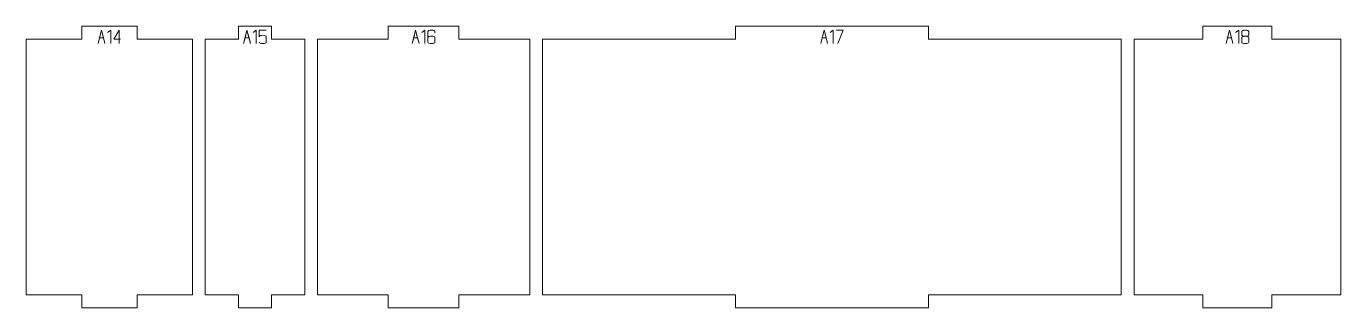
# Model space of a CAD drawing. Header units: centimetres. Extents: x -249 to 275, y -506 to 461.
# Drawn here: x -138.97 to -108.13, y 322.05 to 328.65 of the extents above; entities that cross this region are included whole.
import ezdxf

# ---------------------------------------------------------------- set-up
doc = ezdxf.new("R2010")
doc.units = ezdxf.units.CM
doc.header["$MEASUREMENT"] = 0
doc.layers.add('Capa 1', color=7, linetype='Continuous')

msp = doc.modelspace()

# ---------------------------------------------------------------- linework, layer by layer
at = {"layer": 'Capa 1', "color": 240, "lineweight": 9}
for points in [[(-138.96944, 328.35017), (-138.96944, 328.35017), (-138.96944, 322.35017), (-138.96944, 322.35017), (-138.96944, 322.35017), (-137.67005, 322.35017), (-137.67005, 322.35017), (-137.67005, 322.35017), (-137.67005, 322.05017), (-137.67005, 322.05017), (-137.67005, 322.05017), (-136.37067, 322.05017), (-136.37067, 322.05017), (-136.37067, 322.05017), (-136.37067, 322.35017), (-136.37067, 322.35017), (-136.37067, 322.35017), (-135.07128, 322.35017), (-135.07128, 322.35017), (-135.07128, 322.35017), (-135.07128, 328.35017), (-135.07128, 328.35017), (-135.07128, 328.35017), (-136.37067, 328.35017), (-136.37067, 328.35017), (-136.37067, 328.35017), (-136.37067, 328.65017), (-136.37067, 328.65017), (-136.37067, 328.65017), (-137.67005, 328.65017), (-137.67005, 328.65017), (-137.67005, 328.65017), (-137.67005, 328.35017), (-137.67005, 328.35017), (-137.67005, 328.35017), (-138.96944, 328.35017), (-138.96944, 328.35017)], [(-134.77128, 328.35017), (-134.77128, 328.35017), (-134.77128, 322.35017), (-134.77128, 322.35017), (-134.77128, 322.35017), (-133.99299, 322.35017), (-133.99299, 322.35017), (-133.99299, 322.35017), (-133.99299, 322.05017), (-133.99299, 322.05017), (-133.99299, 322.05017), (-133.2147, 322.05017), (-133.2147, 322.05017), (-133.2147, 322.05017), (-133.2147, 322.35017), (-133.2147, 322.35017), (-133.2147, 322.35017), (-132.43641, 322.35017), (-132.43641, 322.35017), (-132.43641, 322.35017), (-132.43641, 328.35017), (-132.43641, 328.35017), (-132.43641, 328.35017), (-133.2147, 328.35017), (-133.2147, 328.35017), (-133.2147, 328.35017), (-133.2147, 328.65017), (-133.2147, 328.65017), (-133.2147, 328.65017), (-133.99299, 328.65017), (-133.99299, 328.65017), (-133.99299, 328.65017), (-133.99299, 328.35017), (-133.99299, 328.35017), (-133.99299, 328.35017), (-134.77128, 328.35017), (-134.77128, 328.35017)], [(-132.13641, 328.35017), (-132.13641, 328.35017), (-132.13641, 322.35017), (-132.13641, 322.35017), (-132.13641, 322.35017), (-130.47708, 322.35017), (-130.47708, 322.35017), (-130.47708, 322.35017), (-130.47708, 322.05017), (-130.47708, 322.05017), (-130.47708, 322.05017), (-128.81775, 322.05017), (-128.81775, 322.05017), (-128.81775, 322.05017), (-128.81775, 322.35017), (-128.81775, 322.35017), (-128.81775, 322.35017), (-127.15842, 322.35017), (-127.15842, 322.35017), (-127.15842, 322.35017), (-127.15842, 328.35017), (-127.15842, 328.35017), (-127.15842, 328.35017), (-128.81775, 328.35017), (-128.81775, 328.35017), (-128.81775, 328.35017), (-128.81775, 328.65017), (-128.81775, 328.65017), (-128.81775, 328.65017), (-130.47708, 328.65017), (-130.47708, 328.65017), (-130.47708, 328.65017), (-130.47708, 328.35017), (-130.47708, 328.35017), (-130.47708, 328.35017), (-132.13641, 328.35017), (-132.13641, 328.35017)], [(-126.85842, 328.35017), (-126.85842, 328.35017), (-126.85842, 322.35017), (-126.85842, 322.35017), (-126.85842, 322.35017), (-122.33209, 322.35017), (-122.33209, 322.35017), (-122.33209, 322.35017), (-122.33209, 322.05017), (-122.33209, 322.05017), (-122.33209, 322.05017), (-117.80576, 322.05017), (-117.80576, 322.05017), (-117.80576, 322.05017), (-117.80576, 322.35017), (-117.80576, 322.35017), (-117.80576, 322.35017), (-113.27943, 322.35017), (-113.27943, 322.35017), (-113.27943, 322.35017), (-113.27943, 328.35017), (-113.27943, 328.35017), (-113.27943, 328.35017), (-117.80576, 328.35017), (-117.80576, 328.35017), (-117.80576, 328.35017), (-117.80576, 328.65017), (-117.80576, 328.65017), (-117.80576, 328.65017), (-122.33209, 328.65017), (-122.33209, 328.65017), (-122.33209, 328.65017), (-122.33209, 328.35017), (-122.33209, 328.35017), (-122.33209, 328.35017), (-126.85842, 328.35017), (-126.85842, 328.35017)], [(-112.97943, 328.35017), (-112.97943, 328.35017), (-112.97943, 322.35017), (-112.97943, 322.35017), (-112.97943, 322.35017), (-111.36349, 322.35017), (-111.36349, 322.35017), (-111.36349, 322.35017), (-111.36349, 322.05017), (-111.36349, 322.05017), (-111.36349, 322.05017), (-109.74755, 322.05017), (-109.74755, 322.05017), (-109.74755, 322.05017), (-109.74755, 322.35017), (-109.74755, 322.35017), (-109.74755, 322.35017), (-108.1316, 322.35017), (-108.1316, 322.35017), (-108.1316, 322.35017), (-108.1316, 328.35017), (-108.1316, 328.35017), (-108.1316, 328.35017), (-109.74755, 328.35017), (-109.74755, 328.35017), (-109.74755, 328.35017), (-109.74755, 328.65017), (-109.74755, 328.65017), (-109.74755, 328.65017), (-111.36349, 328.65017), (-111.36349, 328.65017), (-111.36349, 328.65017), (-111.36349, 328.35017), (-111.36349, 328.35017), (-111.36349, 328.35017), (-112.97943, 328.35017), (-112.97943, 328.35017)]]:
    msp.add_open_spline(points, degree=3, knots=[0, 0, 0, 0, 0.08333333, 0.08333333, 0.08333333, 0.16666667, 0.16666667, 0.16666667, 0.25, 0.25, 0.25, 0.33333333, 0.33333333, 0.33333333, 0.41666667, 0.41666667, 0.41666667, 0.5, 0.5, 0.5, 0.58333333, 0.58333333, 0.58333333, 0.66666667, 0.66666667, 0.66666667, 0.75, 0.75, 0.75, 0.83333333, 0.83333333, 0.83333333, 0.91666667, 0.91666667, 0.91666667, 1, 1, 1, 1], dxfattribs=at)
at = {"layer": 'Capa 1', "color": 114, "lineweight": 9}
for points, knots in [([(-137.12309, 328.24377), (-137.12309, 328.24377), (-137.20564, 328.56067), (-137.20564, 328.56067), (-137.20564, 328.56067), (-137.2836, 328.24377), (-137.2836, 328.24377), (-137.2836, 328.24377), (-137.25058, 328.37723), (-137.25058, 328.37723), (-137.25058, 328.37723), (-137.15794, 328.37723), (-137.15794, 328.37723), (-137.15794, 328.37723), (-137.12309, 328.24377), (-137.12309, 328.24377)], [0, 0, 0, 0, 0.2, 0.2, 0.2, 0.4, 0.4, 0.4, 0.6, 0.6, 0.6, 0.8, 0.8, 0.8, 1, 1, 1, 1]), ([(-137.25058, 328.37768), (-137.25058, 328.37768), (-137.20564, 328.56067), (-137.20564, 328.56067), (-137.20564, 328.56067), (-137.15794, 328.37768), (-137.15794, 328.37768), (-137.15794, 328.37768), (-137.25058, 328.37768), (-137.25058, 328.37768)], [0, 0, 0, 0, 0.33333333, 0.33333333, 0.33333333, 0.66666667, 0.66666667, 0.66666667, 1, 1, 1, 1]), ([(-136.98734, 328.56067), (-136.98734, 328.56067), (-137.06347, 328.50793), (-137.06347, 328.50793), (-137.06347, 328.50793), (-136.98734, 328.56067), (-136.98734, 328.56067), (-136.98734, 328.56067), (-136.98734, 328.24377), (-136.98734, 328.24377), (-136.98734, 328.24377), (-136.98734, 328.56067), (-136.98734, 328.56067)], [0, 0, 0, 0, 0.25, 0.25, 0.25, 0.5, 0.5, 0.5, 0.75, 0.75, 0.75, 1, 1, 1, 1]), ([(-136.78692, 328.34833), (-136.78692, 328.34833), (-136.78692, 328.56067), (-136.78692, 328.56067), (-136.78692, 328.56067), (-136.91671, 328.34833), (-136.91671, 328.34833), (-136.91671, 328.34833), (-136.78692, 328.34833), (-136.78692, 328.34833)], [0, 0, 0, 0, 0.33333333, 0.33333333, 0.33333333, 0.66666667, 0.66666667, 0.66666667, 1, 1, 1, 1]), ([(-136.78692, 328.34833), (-136.78692, 328.34833), (-136.78692, 328.24377), (-136.78692, 328.24377), (-136.78692, 328.24377), (-136.78692, 328.34833), (-136.78692, 328.34833), (-136.78692, 328.34833), (-136.91671, 328.34833), (-136.91671, 328.34833), (-136.91671, 328.34833), (-136.78692, 328.56067), (-136.78692, 328.56067), (-136.78692, 328.56067), (-136.78692, 328.34833), (-136.78692, 328.34833), (-136.78692, 328.34833), (-136.75711, 328.34833), (-136.75711, 328.34833), (-136.75711, 328.34833), (-136.78692, 328.34833), (-136.78692, 328.34833)], [0, 0, 0, 0, 0.14285714, 0.14285714, 0.14285714, 0.28571429, 0.28571429, 0.28571429, 0.42857143, 0.42857143, 0.42857143, 0.57142857, 0.57142857, 0.57142857, 0.71428571, 0.71428571, 0.71428571, 0.85714286, 0.85714286, 0.85714286, 1, 1, 1, 1]), ([(-133.70933, 328.24377), (-133.70933, 328.24377), (-133.79188, 328.56067), (-133.79188, 328.56067), (-133.79188, 328.56067), (-133.86984, 328.24377), (-133.86984, 328.24377), (-133.86984, 328.24377), (-133.83682, 328.37723), (-133.83682, 328.37723), (-133.83682, 328.37723), (-133.74418, 328.37723), (-133.74418, 328.37723), (-133.74418, 328.37723), (-133.70933, 328.24377), (-133.70933, 328.24377)], [0, 0, 0, 0, 0.2, 0.2, 0.2, 0.4, 0.4, 0.4, 0.6, 0.6, 0.6, 0.8, 0.8, 0.8, 1, 1, 1, 1]), ([(-133.83682, 328.37768), (-133.83682, 328.37768), (-133.79188, 328.56067), (-133.79188, 328.56067), (-133.79188, 328.56067), (-133.74418, 328.37768), (-133.74418, 328.37768), (-133.74418, 328.37768), (-133.83682, 328.37768), (-133.83682, 328.37768)], [0, 0, 0, 0, 0.33333333, 0.33333333, 0.33333333, 0.66666667, 0.66666667, 0.66666667, 1, 1, 1, 1]), ([(-133.57358, 328.56067), (-133.57358, 328.56067), (-133.64971, 328.50793), (-133.64971, 328.50793), (-133.64971, 328.50793), (-133.57358, 328.56067), (-133.57358, 328.56067), (-133.57358, 328.56067), (-133.57358, 328.24377), (-133.57358, 328.24377), (-133.57358, 328.24377), (-133.57358, 328.56067), (-133.57358, 328.56067)], [0, 0, 0, 0, 0.25, 0.25, 0.25, 0.5, 0.5, 0.5, 0.75, 0.75, 0.75, 1, 1, 1, 1]), ([(-133.4204, 328.24377), (-133.44394, 328.24377), (-133.46359, 328.24721), (-133.47933, 328.25409), (-133.49508, 328.26097), (-133.50295, 328.2693), (-133.50295, 328.27908), (-133.50295, 328.2693), (-133.49508, 328.26097), (-133.47933, 328.25409), (-133.46359, 328.24721), (-133.44394, 328.24377), (-133.4204, 328.24377), (-133.39686, 328.24377), (-133.37721, 328.24721), (-133.36147, 328.25409), (-133.34572, 328.26097), (-133.33785, 328.2693), (-133.33785, 328.27908), (-133.33785, 328.27908), (-133.33785, 328.40474), (-133.33785, 328.40474), (-133.33785, 328.41453), (-133.34572, 328.42286), (-133.36147, 328.42974), (-133.37721, 328.43662), (-133.39686, 328.44006), (-133.4204, 328.44006), (-133.4418, 328.43822), (-133.45831, 328.43577), (-133.46993, 328.43272), (-133.48155, 328.42966), (-133.49255, 328.42033), (-133.50295, 328.40474), (-133.50295, 328.40474), (-133.50295, 328.56021), (-133.50295, 328.56021), (-133.50295, 328.56021), (-133.34335, 328.56021), (-133.34335, 328.56021), (-133.34335, 328.56021), (-133.50295, 328.56021), (-133.50295, 328.56021), (-133.50295, 328.56021), (-133.50295, 328.40474), (-133.50295, 328.40474), (-133.49255, 328.42033), (-133.48155, 328.42966), (-133.46993, 328.43272), (-133.45831, 328.43577), (-133.4418, 328.43822), (-133.4204, 328.44006), (-133.39686, 328.44006), (-133.37721, 328.43662), (-133.36147, 328.42974), (-133.34572, 328.42286), (-133.33785, 328.41453), (-133.33785, 328.40474), (-133.33785, 328.40474), (-133.33785, 328.27908), (-133.33785, 328.27908), (-133.33785, 328.2693), (-133.34572, 328.26097), (-133.36147, 328.25409), (-133.37721, 328.24721), (-133.39686, 328.24377), (-133.4204, 328.24377)], [0, 0, 0, 0, 0.04545455, 0.04545455, 0.04545455, 0.09090909, 0.09090909, 0.09090909, 0.13636364, 0.13636364, 0.13636364, 0.18181818, 0.18181818, 0.18181818, 0.22727273, 0.22727273, 0.22727273, 0.27272727, 0.27272727, 0.27272727, 0.31818182, 0.31818182, 0.31818182, 0.36363636, 0.36363636, 0.36363636, 0.40909091, 0.40909091, 0.40909091, 0.45454545, 0.45454545, 0.45454545, 0.5, 0.5, 0.5, 0.54545455, 0.54545455, 0.54545455, 0.59090909, 0.59090909, 0.59090909, 0.63636364, 0.63636364, 0.63636364, 0.68181818, 0.68181818, 0.68181818, 0.72727273, 0.72727273, 0.72727273, 0.77272727, 0.77272727, 0.77272727, 0.81818182, 0.81818182, 0.81818182, 0.86363636, 0.86363636, 0.86363636, 0.90909091, 0.90909091, 0.90909091, 0.95454545, 0.95454545, 0.95454545, 1, 1, 1, 1]), ([(-129.7529, 328.24377), (-129.7529, 328.24377), (-129.83545, 328.56067), (-129.83545, 328.56067), (-129.83545, 328.56067), (-129.91341, 328.24377), (-129.91341, 328.24377), (-129.91341, 328.24377), (-129.88039, 328.37723), (-129.88039, 328.37723), (-129.88039, 328.37723), (-129.78775, 328.37723), (-129.78775, 328.37723), (-129.78775, 328.37723), (-129.7529, 328.24377), (-129.7529, 328.24377)], [0, 0, 0, 0, 0.2, 0.2, 0.2, 0.4, 0.4, 0.4, 0.6, 0.6, 0.6, 0.8, 0.8, 0.8, 1, 1, 1, 1]), ([(-129.88039, 328.37768), (-129.88039, 328.37768), (-129.83545, 328.56067), (-129.83545, 328.56067), (-129.83545, 328.56067), (-129.78775, 328.37768), (-129.78775, 328.37768), (-129.78775, 328.37768), (-129.88039, 328.37768), (-129.88039, 328.37768)], [0, 0, 0, 0, 0.33333333, 0.33333333, 0.33333333, 0.66666667, 0.66666667, 0.66666667, 1, 1, 1, 1]), ([(-129.61715, 328.56067), (-129.61715, 328.56067), (-129.69328, 328.50793), (-129.69328, 328.50793), (-129.69328, 328.50793), (-129.61715, 328.56067), (-129.61715, 328.56067), (-129.61715, 328.56067), (-129.61715, 328.24377), (-129.61715, 328.24377), (-129.61715, 328.24377), (-129.61715, 328.56067), (-129.61715, 328.56067)], [0, 0, 0, 0, 0.25, 0.25, 0.25, 0.5, 0.5, 0.5, 0.75, 0.75, 0.75, 1, 1, 1, 1]), ([(-129.46397, 328.24377), (-129.48751, 328.24377), (-129.50716, 328.24721), (-129.5229, 328.25409), (-129.53865, 328.26097), (-129.54652, 328.2693), (-129.54652, 328.27908), (-129.54652, 328.27908), (-129.54652, 328.38594), (-129.54652, 328.38594), (-129.54652, 328.38594), (-129.54652, 328.5249), (-129.54652, 328.5249), (-129.54652, 328.53468), (-129.53865, 328.54301), (-129.5229, 328.54989), (-129.50716, 328.55677), (-129.48751, 328.56021), (-129.46397, 328.56021), (-129.44043, 328.56021), (-129.42078, 328.55677), (-129.40504, 328.54989), (-129.38929, 328.54301), (-129.38142, 328.53468), (-129.38142, 328.5249), (-129.38142, 328.5249), (-129.38142, 328.49922), (-129.38142, 328.49922), (-129.38142, 328.49922), (-129.38142, 328.5249), (-129.38142, 328.5249), (-129.38142, 328.53468), (-129.38929, 328.54301), (-129.40504, 328.54989), (-129.42078, 328.55677), (-129.44043, 328.56021), (-129.46397, 328.56021), (-129.48751, 328.56021), (-129.50716, 328.55677), (-129.5229, 328.54989), (-129.53865, 328.54301), (-129.54652, 328.53468), (-129.54652, 328.5249), (-129.54652, 328.5249), (-129.54652, 328.38594), (-129.54652, 328.38594), (-129.54652, 328.39511), (-129.53697, 328.40329), (-129.51786, 328.41047), (-129.49875, 328.41766), (-129.48079, 328.42125), (-129.46397, 328.42125), (-129.44043, 328.42125), (-129.42078, 328.41781), (-129.40504, 328.41093), (-129.38929, 328.40405), (-129.38142, 328.39572), (-129.38142, 328.38594), (-129.38142, 328.38594), (-129.38142, 328.27908), (-129.38142, 328.27908), (-129.38142, 328.2693), (-129.38929, 328.26097), (-129.40504, 328.25409), (-129.42078, 328.24721), (-129.44043, 328.24377), (-129.46397, 328.24377)], [0, 0, 0, 0, 0.04545455, 0.04545455, 0.04545455, 0.09090909, 0.09090909, 0.09090909, 0.13636364, 0.13636364, 0.13636364, 0.18181818, 0.18181818, 0.18181818, 0.22727273, 0.22727273, 0.22727273, 0.27272727, 0.27272727, 0.27272727, 0.31818182, 0.31818182, 0.31818182, 0.36363636, 0.36363636, 0.36363636, 0.40909091, 0.40909091, 0.40909091, 0.45454545, 0.45454545, 0.45454545, 0.5, 0.5, 0.5, 0.54545455, 0.54545455, 0.54545455, 0.59090909, 0.59090909, 0.59090909, 0.63636364, 0.63636364, 0.63636364, 0.68181818, 0.68181818, 0.68181818, 0.72727273, 0.72727273, 0.72727273, 0.77272727, 0.77272727, 0.77272727, 0.81818182, 0.81818182, 0.81818182, 0.86363636, 0.86363636, 0.86363636, 0.90909091, 0.90909091, 0.90909091, 0.95454545, 0.95454545, 0.95454545, 1, 1, 1, 1]), ([(-120.17166, 328.24377), (-120.17166, 328.24377), (-120.25421, 328.56067), (-120.25421, 328.56067), (-120.25421, 328.56067), (-120.33217, 328.24377), (-120.33217, 328.24377), (-120.33217, 328.24377), (-120.29915, 328.37723), (-120.29915, 328.37723), (-120.29915, 328.37723), (-120.20651, 328.37723), (-120.20651, 328.37723), (-120.20651, 328.37723), (-120.17166, 328.24377), (-120.17166, 328.24377)], [0, 0, 0, 0, 0.2, 0.2, 0.2, 0.4, 0.4, 0.4, 0.6, 0.6, 0.6, 0.8, 0.8, 0.8, 1, 1, 1, 1]), ([(-120.29915, 328.37768), (-120.29915, 328.37768), (-120.25421, 328.56067), (-120.25421, 328.56067), (-120.25421, 328.56067), (-120.20651, 328.37768), (-120.20651, 328.37768), (-120.20651, 328.37768), (-120.29915, 328.37768), (-120.29915, 328.37768)], [0, 0, 0, 0, 0.33333333, 0.33333333, 0.33333333, 0.66666667, 0.66666667, 0.66666667, 1, 1, 1, 1]), ([(-120.03591, 328.56067), (-120.03591, 328.56067), (-120.11204, 328.50793), (-120.11204, 328.50793), (-120.11204, 328.50793), (-120.03591, 328.56067), (-120.03591, 328.56067), (-120.03591, 328.56067), (-120.03591, 328.24377), (-120.03591, 328.24377), (-120.03591, 328.24377), (-120.03591, 328.56067), (-120.03591, 328.56067)], [0, 0, 0, 0, 0.25, 0.25, 0.25, 0.5, 0.5, 0.5, 0.75, 0.75, 0.75, 1, 1, 1, 1]), ([(-119.92676, 328.24377), (-119.92676, 328.24377), (-119.80568, 328.56021), (-119.80568, 328.56021), (-119.80568, 328.56021), (-119.96528, 328.56021), (-119.96528, 328.56021), (-119.96528, 328.56021), (-119.80568, 328.56021), (-119.80568, 328.56021), (-119.80568, 328.56021), (-119.92676, 328.24377), (-119.92676, 328.24377)], [0, 0, 0, 0, 0.25, 0.25, 0.25, 0.5, 0.5, 0.5, 0.75, 0.75, 0.75, 1, 1, 1, 1]), ([(-110.661, 328.24377), (-110.661, 328.24377), (-110.74355, 328.56067), (-110.74355, 328.56067), (-110.74355, 328.56067), (-110.82151, 328.24377), (-110.82151, 328.24377), (-110.82151, 328.24377), (-110.78849, 328.37723), (-110.78849, 328.37723), (-110.78849, 328.37723), (-110.69585, 328.37723), (-110.69585, 328.37723), (-110.69585, 328.37723), (-110.661, 328.24377), (-110.661, 328.24377)], [0, 0, 0, 0, 0.2, 0.2, 0.2, 0.4, 0.4, 0.4, 0.6, 0.6, 0.6, 0.8, 0.8, 0.8, 1, 1, 1, 1]), ([(-110.78849, 328.37768), (-110.78849, 328.37768), (-110.74355, 328.56067), (-110.74355, 328.56067), (-110.74355, 328.56067), (-110.69585, 328.37768), (-110.69585, 328.37768), (-110.69585, 328.37768), (-110.78849, 328.37768), (-110.78849, 328.37768)], [0, 0, 0, 0, 0.33333333, 0.33333333, 0.33333333, 0.66666667, 0.66666667, 0.66666667, 1, 1, 1, 1]), ([(-110.52525, 328.56067), (-110.52525, 328.56067), (-110.60138, 328.50793), (-110.60138, 328.50793), (-110.60138, 328.50793), (-110.52525, 328.56067), (-110.52525, 328.56067), (-110.52525, 328.56067), (-110.52525, 328.24377), (-110.52525, 328.24377), (-110.52525, 328.24377), (-110.52525, 328.56067), (-110.52525, 328.56067)], [0, 0, 0, 0, 0.25, 0.25, 0.25, 0.5, 0.5, 0.5, 0.75, 0.75, 0.75, 1, 1, 1, 1]), ([(-110.45462, 328.4506), (-110.45462, 328.44265), (-110.44896, 328.43547), (-110.43765, 328.42905), (-110.42634, 328.42263), (-110.40448, 328.41835), (-110.37207, 328.41621), (-110.33966, 328.41835), (-110.3178, 328.42263), (-110.30649, 328.42905), (-110.29518, 328.43547), (-110.28952, 328.44265), (-110.28952, 328.4506), (-110.28952, 328.4506), (-110.28952, 328.5249), (-110.28952, 328.5249), (-110.28952, 328.53468), (-110.29739, 328.54301), (-110.31314, 328.54989), (-110.32888, 328.55677), (-110.34853, 328.56021), (-110.37207, 328.56021), (-110.39561, 328.56021), (-110.41526, 328.55677), (-110.431, 328.54989), (-110.44675, 328.54301), (-110.45462, 328.53468), (-110.45462, 328.5249), (-110.45462, 328.5249), (-110.45462, 328.4506), (-110.45462, 328.4506)], [0, 0, 0, 0, 0.1, 0.1, 0.1, 0.2, 0.2, 0.2, 0.3, 0.3, 0.3, 0.4, 0.4, 0.4, 0.5, 0.5, 0.5, 0.6, 0.6, 0.6, 0.7, 0.7, 0.7, 0.8, 0.8, 0.8, 0.9, 0.9, 0.9, 1, 1, 1, 1]), ([(-110.37207, 328.24377), (-110.39561, 328.24377), (-110.41526, 328.24721), (-110.431, 328.25409), (-110.44675, 328.26097), (-110.45462, 328.2693), (-110.45462, 328.27908), (-110.45462, 328.27908), (-110.45462, 328.38227), (-110.45462, 328.38227), (-110.45462, 328.39053), (-110.44896, 328.39771), (-110.43765, 328.40382), (-110.42634, 328.40994), (-110.40448, 328.41407), (-110.37207, 328.41621), (-110.40448, 328.41835), (-110.42634, 328.42263), (-110.43765, 328.42905), (-110.44896, 328.43547), (-110.45462, 328.44265), (-110.45462, 328.4506), (-110.45462, 328.4506), (-110.45462, 328.5249), (-110.45462, 328.5249), (-110.45462, 328.53468), (-110.44675, 328.54301), (-110.431, 328.54989), (-110.41526, 328.55677), (-110.39561, 328.56021), (-110.37207, 328.56021), (-110.34853, 328.56021), (-110.32888, 328.55677), (-110.31314, 328.54989), (-110.29739, 328.54301), (-110.28952, 328.53468), (-110.28952, 328.5249), (-110.28952, 328.5249), (-110.28952, 328.4506), (-110.28952, 328.4506), (-110.28952, 328.44265), (-110.29518, 328.43547), (-110.30649, 328.42905), (-110.3178, 328.42263), (-110.33966, 328.41835), (-110.37207, 328.41621), (-110.33966, 328.41407), (-110.3178, 328.40994), (-110.30649, 328.40382), (-110.29518, 328.39771), (-110.28952, 328.39053), (-110.28952, 328.38227), (-110.28952, 328.38227), (-110.28952, 328.27908), (-110.28952, 328.27908), (-110.28952, 328.2693), (-110.29739, 328.26097), (-110.31314, 328.25409), (-110.32888, 328.24721), (-110.34853, 328.24377), (-110.37207, 328.24377)], [0, 0, 0, 0, 0.05, 0.05, 0.05, 0.1, 0.1, 0.1, 0.15, 0.15, 0.15, 0.2, 0.2, 0.2, 0.25, 0.25, 0.25, 0.3, 0.3, 0.3, 0.35, 0.35, 0.35, 0.4, 0.4, 0.4, 0.45, 0.45, 0.45, 0.5, 0.5, 0.5, 0.55, 0.55, 0.55, 0.6, 0.6, 0.6, 0.65, 0.65, 0.65, 0.7, 0.7, 0.7, 0.75, 0.75, 0.75, 0.8, 0.8, 0.8, 0.85, 0.85, 0.85, 0.9, 0.9, 0.9, 0.95, 0.95, 0.95, 1, 1, 1, 1]), ([(-129.54652, 328.27908), (-129.54652, 328.2693), (-129.53865, 328.26097), (-129.5229, 328.25409), (-129.50716, 328.24721), (-129.48751, 328.24377), (-129.46397, 328.24377), (-129.44043, 328.24377), (-129.42078, 328.24721), (-129.40504, 328.25409), (-129.38929, 328.26097), (-129.38142, 328.2693), (-129.38142, 328.27908), (-129.38142, 328.27908), (-129.38142, 328.38594), (-129.38142, 328.38594), (-129.38142, 328.39572), (-129.38929, 328.40405), (-129.40504, 328.41093), (-129.42078, 328.41781), (-129.44043, 328.42125), (-129.46397, 328.42125), (-129.48079, 328.42125), (-129.49875, 328.41766), (-129.51786, 328.41047), (-129.53697, 328.40329), (-129.54652, 328.39511), (-129.54652, 328.38594), (-129.54652, 328.38594), (-129.54652, 328.27908), (-129.54652, 328.27908)], [0, 0, 0, 0, 0.1, 0.1, 0.1, 0.2, 0.2, 0.2, 0.3, 0.3, 0.3, 0.4, 0.4, 0.4, 0.5, 0.5, 0.5, 0.6, 0.6, 0.6, 0.7, 0.7, 0.7, 0.8, 0.8, 0.8, 0.9, 0.9, 0.9, 1, 1, 1, 1]), ([(-110.45462, 328.27908), (-110.45462, 328.2693), (-110.44675, 328.26097), (-110.431, 328.25409), (-110.41526, 328.24721), (-110.39561, 328.24377), (-110.37207, 328.24377), (-110.34853, 328.24377), (-110.32888, 328.24721), (-110.31314, 328.25409), (-110.29739, 328.26097), (-110.28952, 328.2693), (-110.28952, 328.27908), (-110.28952, 328.27908), (-110.28952, 328.38227), (-110.28952, 328.38227), (-110.28952, 328.39053), (-110.29518, 328.39771), (-110.30649, 328.40382), (-110.3178, 328.40994), (-110.33966, 328.41407), (-110.37207, 328.41621), (-110.40448, 328.41407), (-110.42634, 328.40994), (-110.43765, 328.40382), (-110.44896, 328.39771), (-110.45462, 328.39053), (-110.45462, 328.38227), (-110.45462, 328.38227), (-110.45462, 328.27908), (-110.45462, 328.27908)], [0, 0, 0, 0, 0.1, 0.1, 0.1, 0.2, 0.2, 0.2, 0.3, 0.3, 0.3, 0.4, 0.4, 0.4, 0.5, 0.5, 0.5, 0.6, 0.6, 0.6, 0.7, 0.7, 0.7, 0.8, 0.8, 0.8, 0.9, 0.9, 0.9, 1, 1, 1, 1])]:
    msp.add_open_spline(points, degree=3, knots=knots, dxfattribs=at)

doc.saveas('drawing.dxf')
